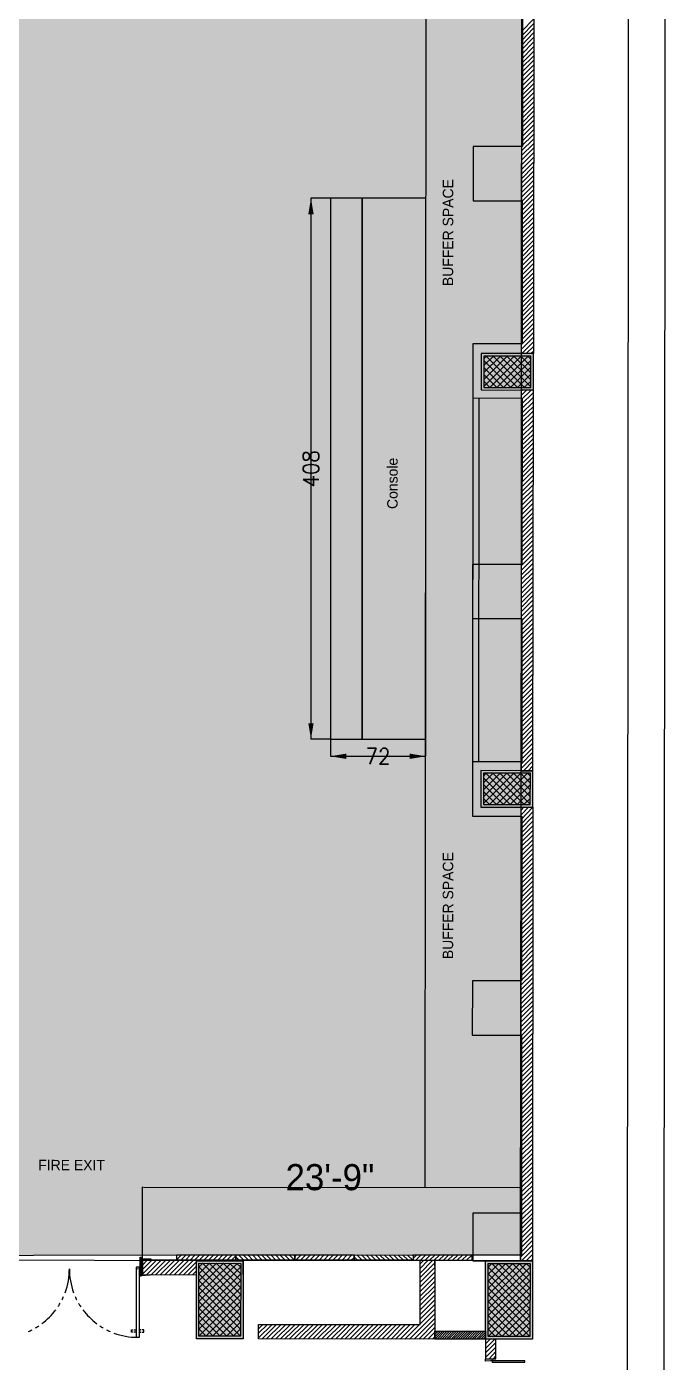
# Model space of a CAD drawing. Header units: millimetres. Extents: x -957 to 3394, y -3 to 3008.
# Drawn here: x 2911 to 3394, y 873 to 1880 of the extents above; entities that cross this region are included whole.
import ezdxf

# ---------------------------------------------------------------- set-up
doc = ezdxf.new("R2010")
doc.units = ezdxf.units.MM
for name, color, linetype in [('DIMENSION', 7, 'CONTINUOUS'), ('FIRE_SAFETY', 7, 'CONTINUOUS'), ('HATCHES', 7, 'CONTINUOUS'), ('PDF_0', 7, 'CONTINUOUS'), ('PDF_COLUMN', 7, 'CONTINUOUS'), ('PDF_COLUMN_HATCH', 7, 'CONTINUOUS'), ('PDF_DOOR', 7, 'CONTINUOUS'), ('PDF_ELEVATION_4_MID_03', 7, 'CONTINUOUS'), ('PDF_FRAMING-COLUMN', 7, 'CONTINUOUS'), ('PDF_FRAMING-COLUMN_HATCH', 7, 'CONTINUOUS'), ('PDF_HATCH', 7, 'CONTINUOUS'), ('PDF_HATCH_-_AAC', 7, 'CONTINUOUS'), ('PDF_HATCH_-_WALL', 7, 'CONTINUOUS'), ('PDF_I-DOOR', 7, 'CONTINUOUS'), ('PDF_I-DOOR-OPEN', 7, 'CONTINUOUS'), ('PDF_I-FURN-FIXD', 7, 'CONTINUOUS'), ('PDF_ID_LAYER', 7, 'CONTINUOUS'), ('PDF_SHREM-CAD_6_CABLE', 7, 'CONTINUOUS'), ('PDF_SHREM_ACOUSTIC_WALL', 7, 'CONTINUOUS'), ('PDF_SHREM_COLUMN_INSULATIO', 7, 'CONTINUOUS'), ('PDF_SHREM_COMMENTS', 7, 'CONTINUOUS'), ('PDF_TEMPLATE', 7, 'CONTINUOUS'), ('PDF_TEXT', 7, 'CONTINUOUS'), ('PDF_WALL', 7, 'CONTINUOUS'), ('TOIFA', 7, 'CONTINUOUS')]:
    doc.layers.add(name, color=color, linetype=linetype)
doc.styles.add('PDF_ARIAL', font='PDF_ARIAL')
doc.styles.get("Standard").update_dxf_attribs({"font": 'STANDARD'})
doc.dimstyles.get("Standard").update_dxf_attribs({"dimscale": 4, "dimtxt": 3, "dimasz": 3, "dimexe": 0, "dimexo": 0, "dimgap": 0.09, "dimtad": 0, "dimtoh": 1, "dimdec": 0, "dimdsep": 46, "dimtxsty": 'STANDARD', "dimcen": 0.09, "dimclrd": 256, "dimclre": 256, "dimclrt": 256, "dimadec": 0, "dimazin": 0, "dimtfac": 1, "dimtdec": 4, "dimtofl": 0, "dimtmove": 0, "dimatfit": 3, "dimfxl": 1, "dimtolj": 1, "dimtzin": 0, "dimarcsym": 0})

# ---------------------------------------------------------------- blocks, each defined once
blk = doc.blocks.new('*D22')
at = {"layer": 'DIMENSION', "linetype": 'ByBlock', "lineweight": -2}
for p, q in [((3140.6, 1342.5), (3140.6, 1329.7)), ((3212.4, 1342.4), (3212.4, 1329.7)), ((3140.6, 1329.7), (3212.4, 1329.7))]:
    blk.add_line(p, q, dxfattribs=at)
for points in [[(3140.6, 1329.7), (3152.6, 1331.7), (3152.6, 1327.7)], [(3212.4, 1329.7), (3200.4, 1327.7), (3200.4, 1331.7)]]:
    blk.add_solid(points, dxfattribs=at)
at = {"layer": 'DIMENSION', "linetype": 'CONTINUOUS', "lineweight": -2, "insert": (3176.5, 1329.7), "char_height": 12, "width": 14.667, "attachment_point": 5, "rotation": 359.948}
blk.add_mtext('72', dxfattribs=at)
blk = doc.blocks.new('*D23')
at = {"layer": 'DIMENSION', "linetype": 'ByBlock', "lineweight": -2}
for p, q in [((3125.9, 1750.5), (3125.9, 1342.5)), ((3140.6, 1750.5), (3125.9, 1750.5)), ((3140.6, 1342.5), (3125.9, 1342.5))]:
    blk.add_line(p, q, dxfattribs=at)
for points in [[(3125.9, 1750.5), (3127.9, 1738.5), (3123.9, 1738.5)], [(3125.9, 1342.5), (3123.9, 1354.5), (3127.9, 1354.5)]]:
    blk.add_solid(points, dxfattribs=at)
at = {"layer": 'DIMENSION', "linetype": 'CONTINUOUS', "lineweight": -2, "insert": (3125.9, 1546.5), "char_height": 12, "width": 25.333, "attachment_point": 5, "rotation": 90}
blk.add_mtext('408', dxfattribs=at)

msp = doc.modelspace()

# ---------------------------------------------------------------- hatches: boundary and pattern name
at = {"layer": 'HATCHES'}
msp.add_hatch(color=253, dxfattribs=at).paths.add_polyline_path([(3284.1, 953.4), (3285.1, 2124.7), (712.5, 2126.9), (711.5, 951.7)], flags=0)

# ---------------------------------------------------------------- linework, layer by layer
at = {"layer": 'HATCHES', "color": 253}
msp.add_lwpolyline([(712.5, 2126.9), (3285.1, 2124.7), (3284.1, 953.4), (711.5, 951.7), (712.5, 2126.9)], dxfattribs=at)
at = {"layer": 'PDF_0'}
msp.add_line((3212.1, 1004.5), (3213.1, 2088.5), dxfattribs=at)
msp.add_lwpolyline([(-926.2, 18.2), (-923.6, 2976), (3366.2, 2973.1), (3363.7, 15.4)], close=True, dxfattribs=at)
at = {"layer": 'PDF_0', "color": 7}
for points in [[(3293.7, 1605.9), (3293.7, 1633.5), (3254.4, 1633.5), (3254.4, 1606)], [(3293.4, 1291.3), (3293.4, 1318.8), (3254.1, 1318.9), (3254.1, 1291.3)]]:
    msp.add_lwpolyline(points, close=True, dxfattribs=at)
at = {"layer": 'PDF_0'}
for points in [[(2998.5, 1004.5), (2998.9, 1004.9)], [(2998.7, 949.8), (2998.7, 1004.7)], [(2999.5, 1004.7), (3283.3, 1004.5)], [(3283.9, 1004.3), (3284.3, 1004.7)], [(3284.1, 949.5), (3284.1, 1004.5)]]:
    msp.add_lwpolyline(points, dxfattribs=at)
at = {"layer": 'PDF_0', "color": 7}
for points in [[(3293.7, 1605.9), (3293.7, 1633.5), (3254.4, 1606), (3254.4, 1633.5)], [(3293.4, 1291.3), (3293.4, 1318.8), (3254.1, 1291.3), (3254.1, 1318.9)]]:
    msp.add_solid(points, dxfattribs=at)
at = {"layer": 'PDF_COLUMN'}
for points in [[(3257.7, 949.1), (3293.1, 949.1), (3293.1, 890.1), (3257.7, 890.2)], [(3259.7, 947.2), (3291.2, 947.2), (3291.1, 892.1), (3259.6, 892.1)]]:
    msp.add_lwpolyline(points, close=True, dxfattribs=at)
at = {"layer": 'PDF_COLUMN_HATCH'}
for points in [[(3259.7, 944.4), (3262.5, 947.2)], [(3259.7, 939.1), (3267.7, 947.2)], [(3259.7, 933.9), (3272.9, 947.2)], [(3259.7, 928.7), (3278.2, 947.2)], [(3259.7, 923.5), (3283.4, 947.2)], [(3259.7, 918.3), (3288.6, 947.2)], [(3291.1, 918.3), (3262.3, 947.2)], [(3291.1, 923.5), (3267.5, 947.2)], [(3291.1, 928.7), (3272.7, 947.2)], [(3291.1, 933.9), (3277.9, 947.2)], [(3291.1, 939.1), (3283.1, 947.2)], [(3291.2, 944.3), (3288.3, 947.2)], [(3259.7, 913.1), (3291.2, 944.5)], [(3291.1, 913), (3259.7, 944.5)], [(3259.7, 907.9), (3291.1, 939.3)], [(3291.1, 907.8), (3259.7, 939.3)], [(3259.6, 897.4), (3291.1, 928.9)], [(3259.7, 902.6), (3291.1, 934.1)], [(3291.1, 902.6), (3259.7, 934.1)], [(3291.1, 897.4), (3259.7, 928.9)], [(3259.6, 892.2), (3291.1, 923.6)], [(3291.1, 892.2), (3259.7, 923.7)], [(3286, 892.1), (3259.7, 918.5)], [(3264.8, 892.1), (3291.1, 918.4)], [(3280.8, 892.1), (3259.7, 913.2)], [(3275.6, 892.1), (3259.7, 908)], [(3270, 892.1), (3291.1, 913.2)], [(3275.2, 892.1), (3291.1, 908)], [(3265.1, 892.1), (3259.6, 897.6)], [(3270.3, 892.1), (3259.7, 902.8)], [(3280.4, 892.1), (3291.1, 902.8)], [(3285.6, 892.1), (3291.1, 897.6)], [(3259.9, 892.1), (3259.6, 892.4)], [(3290.8, 892.1), (3291.1, 892.4)]]:
    msp.add_lwpolyline(points, dxfattribs=at)
for points in [[(3257.7, 949.1), (3293.1, 949.1), (3257.7, 890.2), (3293.1, 890.1)], [(3259.7, 947.2), (3291.2, 947.2), (3259.6, 892.1), (3291.1, 892.1)]]:
    msp.add_solid(points, dxfattribs=at)
at = {"layer": 'PDF_DOOR'}
for points in [[(3257.7, 875.4), (3262.6, 875.4), (3262.6, 873.8), (3261.4, 873.8), (3257.7, 873.4)], [(3262.6, 872.7), (3287.2, 872.7), (3287.2, 873.8), (3262.6, 873.8)]]:
    msp.add_lwpolyline(points, close=True, dxfattribs=at)
at = {"layer": 'PDF_ELEVATION_4_MID_03'}
msp.add_lwpolyline([(3252.6, 1599.9), (3252.3, 1325.5)], dxfattribs=at)
at = {"layer": 'PDF_FRAMING-COLUMN'}
for points in [[(3254.4, 1633.5), (3254.4, 1606), (3293.7, 1605.9), (3293.7, 1633.5)], [(3256.3, 1631.5), (3256.3, 1607.9), (3291.7, 1607.9), (3291.7, 1631.5)], [(3254.1, 1318.9), (3254.1, 1291.3), (3293.4, 1291.3), (3293.4, 1318.8)], [(3256.1, 1316.9), (3256.1, 1293.3), (3291.4, 1293.3), (3291.5, 1316.9)], [(3039.4, 949.3), (3074.8, 949.3), (3074.8, 890.3), (3039.4, 890.3)], [(3041.4, 947.4), (3072.9, 947.3), (3072.8, 892.3), (3041.4, 892.3)], [(3257.7, 949.1), (3293.1, 949.1), (3293.1, 890.1), (3257.7, 890.2)], [(3259.7, 947.2), (3291.2, 947.2), (3291.1, 892.1), (3259.6, 892.1)]]:
    msp.add_lwpolyline(points, close=True, dxfattribs=at)
at = {"layer": 'PDF_FRAMING-COLUMN_HATCH'}
for points in [[(3256.3, 1629.5), (3258.4, 1631.5)], [(3256.3, 1624.3), (3263.6, 1631.5)], [(3256.3, 1619.1), (3268.8, 1631.5)], [(3256.3, 1613.8), (3274, 1631.5)], [(3256.3, 1608.6), (3279.2, 1631.5)], [(3256.3, 1628.2), (3276.6, 1607.9)], [(3256.3, 1623), (3271.3, 1607.9)], [(3258.2, 1631.5), (3281.8, 1607.9)], [(3260.8, 1607.9), (3284.5, 1631.5)], [(3263.4, 1631.5), (3287, 1607.9)], [(3266.1, 1607.9), (3289.7, 1631.5)], [(3268.6, 1631.5), (3291.7, 1608.4)], [(3271.3, 1607.9), (3291.7, 1628.3)], [(3273.8, 1631.5), (3291.7, 1613.6)], [(3276.5, 1607.9), (3291.7, 1623.1)], [(3279.1, 1631.5), (3291.7, 1618.8)], [(3284.3, 1631.5), (3291.7, 1624)], [(3289.5, 1631.5), (3291.7, 1629.2)], [(3256.3, 1617.7), (3266.1, 1607.9)], [(3256.3, 1612.5), (3260.9, 1607.9)], [(3281.7, 1607.9), (3291.7, 1617.9)], [(3286.9, 1607.9), (3291.7, 1612.7)], [(3256.1, 1314.8), (3258.1, 1316.9)], [(3256.1, 1309.6), (3263.3, 1316.9)], [(3256.1, 1304.4), (3268.6, 1316.9)], [(3256.1, 1299.2), (3273.8, 1316.9)], [(3256.1, 1294), (3279, 1316.9)], [(3256.1, 1313.5), (3276.3, 1293.3)], [(3257.9, 1316.9), (3281.5, 1293.3)], [(3260.6, 1293.3), (3284.2, 1316.9)], [(3263.1, 1316.9), (3286.7, 1293.3)], [(3265.8, 1293.3), (3289.4, 1316.9)], [(3268.4, 1316.9), (3291.4, 1293.7)], [(3271, 1293.3), (3291.5, 1313.7)], [(3273.6, 1316.9), (3291.5, 1299)], [(3278.8, 1316.9), (3291.5, 1304.2)], [(3284, 1316.9), (3291.5, 1309.4)], [(3289.2, 1316.9), (3291.5, 1314.6)], [(3256.1, 1308.3), (3271.1, 1293.3)], [(3256.1, 1303.1), (3265.9, 1293.3)], [(3276.2, 1293.3), (3291.5, 1308.5)], [(3281.4, 1293.3), (3291.5, 1303.3)], [(3256.1, 1297.9), (3260.6, 1293.3)], [(3286.6, 1293.3), (3291.5, 1298.1)], [(3041.4, 944.5), (3044.2, 947.4)], [(3041.4, 939.3), (3049.4, 947.4)], [(3041.4, 934.1), (3054.7, 947.4)], [(3041.4, 928.9), (3059.9, 947.4)], [(3041.4, 923.7), (3065.1, 947.3)], [(3041.4, 918.5), (3070.3, 947.3)], [(3072.8, 918.4), (3044, 947.4)], [(3072.9, 923.7), (3049.2, 947.4)], [(3072.9, 928.9), (3054.4, 947.4)], [(3072.9, 934.1), (3059.6, 947.4)], [(3072.9, 939.3), (3064.8, 947.3)], [(3072.9, 944.5), (3070, 947.3)], [(3259.7, 944.4), (3262.5, 947.2)], [(3259.7, 939.1), (3267.7, 947.2)], [(3259.7, 933.9), (3272.9, 947.2)], [(3259.7, 928.7), (3278.2, 947.2)], [(3259.7, 923.5), (3283.4, 947.2)], [(3259.7, 918.3), (3288.6, 947.2)], [(3291.1, 918.3), (3262.3, 947.2)], [(3291.1, 923.5), (3267.5, 947.2)], [(3291.1, 928.7), (3272.7, 947.2)], [(3291.1, 933.9), (3277.9, 947.2)], [(3291.1, 939.1), (3283.1, 947.2)], [(3291.2, 944.3), (3288.3, 947.2)], [(3041.4, 913.3), (3072.9, 944.7)], [(3072.8, 913.2), (3041.4, 944.7)], [(3041.4, 908), (3072.9, 939.5)], [(3072.8, 908), (3041.4, 939.5)], [(3259.7, 913.1), (3291.2, 944.5)], [(3291.1, 913), (3259.7, 944.5)], [(3259.7, 907.9), (3291.1, 939.3)], [(3291.1, 907.8), (3259.7, 939.3)], [(3041.4, 902.8), (3072.9, 934.3)], [(3072.8, 902.8), (3041.4, 934.3)], [(3072.8, 897.6), (3041.4, 929.1)], [(3041.4, 897.6), (3072.9, 929)], [(3259.6, 897.4), (3291.1, 928.9)], [(3259.7, 902.6), (3291.1, 934.1)], [(3291.1, 902.6), (3259.7, 934.1)], [(3291.1, 897.4), (3259.7, 928.9)], [(3072.8, 892.4), (3041.4, 923.9)], [(3041.4, 892.4), (3072.9, 923.8)], [(3067.7, 892.3), (3041.4, 918.6)], [(3046.5, 892.3), (3072.8, 918.6)], [(3259.6, 892.2), (3291.1, 923.6)], [(3291.1, 892.2), (3259.7, 923.7)], [(3286, 892.1), (3259.7, 918.5)], [(3264.8, 892.1), (3291.1, 918.4)], [(3062.5, 892.3), (3041.4, 913.4)], [(3057.3, 892.3), (3041.4, 908.2)], [(3051.7, 892.3), (3072.8, 913.4)], [(3056.9, 892.3), (3072.8, 908.2)], [(3280.8, 892.1), (3259.7, 913.2)], [(3275.6, 892.1), (3259.7, 908)], [(3270, 892.1), (3291.1, 913.2)], [(3275.2, 892.1), (3291.1, 908)], [(3052.1, 892.3), (3041.4, 903)], [(3046.8, 892.3), (3041.4, 897.8)], [(3062.1, 892.3), (3072.8, 903)], [(3067.3, 892.3), (3072.8, 897.8)], [(3265.1, 892.1), (3259.6, 897.6)], [(3270.3, 892.1), (3259.7, 902.8)], [(3280.4, 892.1), (3291.1, 902.8)], [(3285.6, 892.1), (3291.1, 897.6)], [(3041.6, 892.3), (3041.4, 892.6)], [(3072.6, 892.3), (3072.8, 892.5)], [(3259.9, 892.1), (3259.6, 892.4)], [(3290.8, 892.1), (3291.1, 892.4)]]:
    msp.add_lwpolyline(points, dxfattribs=at)
for points in [[(3254.4, 1633.5), (3254.4, 1606), (3293.7, 1633.5), (3293.7, 1605.9)], [(3256.3, 1631.5), (3256.3, 1607.9), (3291.7, 1631.5), (3291.7, 1607.9)], [(3254.1, 1318.9), (3254.1, 1291.3), (3293.4, 1318.8), (3293.4, 1291.3)], [(3256.1, 1316.9), (3256.1, 1293.3), (3291.5, 1316.9), (3291.4, 1293.3)], [(3039.4, 949.3), (3074.8, 949.3), (3039.4, 890.3), (3074.8, 890.3)], [(3041.4, 947.4), (3072.9, 947.3), (3041.4, 892.3), (3072.8, 892.3)], [(3257.7, 949.1), (3293.1, 949.1), (3257.7, 890.2), (3293.1, 890.1)], [(3259.7, 947.2), (3291.2, 947.2), (3259.6, 892.1), (3291.1, 892.1)]]:
    msp.add_solid(points, dxfattribs=at)
at = {"layer": 'PDF_HATCH'}
for points in [[(2998.7, 949.5), (2998.9, 949.8)], [(2998.7, 946), (3002.4, 949.8)], [(2998.7, 942.6), (3005.9, 949.8)], [(2998.7, 939.1), (3009.3, 949.8)], [(3001.8, 938.7), (3012.8, 949.8)], [(3005.3, 938.7), (3016.3, 949.7)], [(3008.7, 938.7), (3019.8, 949.7)], [(3012.2, 938.7), (3023.2, 949.7)], [(3015.7, 938.7), (3026.7, 949.7)], [(3019.2, 938.7), (3030.2, 949.7)], [(3022.7, 938.7), (3033.7, 949.7)], [(3024.7, 953.7), (3024.7, 953.7)], [(3024.7, 950.2), (3028.2, 953.7)], [(3026.1, 938.7), (3037.2, 949.7)], [(3027.7, 949.7), (3031.6, 953.7)], [(3029.6, 938.7), (3039.4, 948.5)], [(3031.2, 949.7), (3035.1, 953.7)], [(3034.7, 949.7), (3038.6, 953.7)], [(3038.1, 949.7), (3042.1, 953.7)], [(3041.6, 949.7), (3045.5, 953.7)], [(3045.1, 949.7), (3049, 953.7)], [(3048.6, 949.7), (3052.5, 953.7)], [(3052, 949.7), (3056, 953.6)], [(3055.5, 949.7), (3059.5, 953.6)], [(3059, 949.7), (3062.9, 953.6)], [(3062.5, 949.7), (3066.4, 953.6)], [(3065.9, 949.7), (3069.2, 953)], [(3071.7, 949.7), (3069.2, 952.2)], [(3075.2, 949.7), (3071.2, 953.6)], [(3078.7, 949.7), (3074.7, 953.6)], [(3082.1, 949.7), (3078.2, 953.6)], [(3085.6, 949.7), (3081.7, 953.6)], [(3089.1, 949.7), (3085.2, 953.6)], [(3092.6, 949.7), (3088.6, 953.6)], [(3096, 949.7), (3092.1, 953.6)], [(3099.5, 949.7), (3095.6, 953.6)], [(3103, 949.7), (3099.1, 953.6)], [(3106.5, 949.7), (3102.5, 953.6)], [(3109.9, 949.7), (3106, 953.6)], [(3113.4, 949.7), (3109.5, 953.6)], [(3113.8, 952.8), (3113, 953.6)], [(3113.8, 952.3), (3115.1, 953.6)], [(3114.6, 949.7), (3118.6, 953.6)], [(3118.1, 949.7), (3122, 953.6)], [(3121.6, 949.7), (3125.5, 953.6)], [(3125, 949.7), (3129, 953.6)], [(3128.5, 949.7), (3132.5, 953.6)], [(3132, 949.6), (3135.9, 953.6)], [(3135.5, 949.6), (3139.4, 953.6)], [(3138.9, 949.6), (3142.9, 953.6)], [(3142.4, 949.6), (3146.4, 953.6)], [(3145.9, 949.6), (3149.8, 953.6)], [(3149.4, 949.6), (3153.3, 953.6)], [(3152.9, 949.6), (3156.8, 953.6)], [(3156.3, 949.6), (3158.4, 951.7)], [(3161, 949.6), (3158.4, 952.3)], [(3164.5, 949.6), (3160.6, 953.6)], [(3168, 949.6), (3164, 953.6)], [(3171.4, 949.6), (3167.5, 953.6)], [(3174.9, 949.6), (3171, 953.5)], [(3178.4, 949.6), (3174.5, 953.5)], [(3181.9, 949.6), (3177.9, 953.5)], [(3185.3, 949.6), (3181.4, 953.5)], [(3188.8, 949.6), (3184.9, 953.5)], [(3192.3, 949.6), (3188.4, 953.5)], [(3195.8, 949.6), (3191.8, 953.5)], [(3199.2, 949.6), (3195.3, 953.5)], [(3202.7, 949.6), (3198.8, 953.5)], [(3202.9, 952.9), (3202.3, 953.5)], [(3202.9, 951), (3205.5, 953.5)], [(3205, 949.6), (3208.9, 953.5)], [(3208.4, 947), (3211, 949.6)], [(3208.4, 943.5), (3214.4, 949.6)], [(3208.4, 940), (3217.9, 949.6)], [(3208.4, 936.6), (3219.4, 947.6)], [(3208.5, 949.6), (3212.4, 953.5)], [(3212, 949.6), (3215.9, 953.5)], [(3215.4, 949.6), (3219.4, 953.5)], [(3218.9, 949.6), (3222.8, 953.5)], [(3222.4, 949.6), (3226.3, 953.5)], [(3225.9, 949.6), (3229.8, 953.5)], [(3229.3, 949.6), (3233.3, 953.5)], [(3232.8, 949.6), (3236.7, 953.5)], [(3236.3, 949.6), (3240.2, 953.5)], [(3239.8, 949.6), (3243.7, 953.5)], [(3243.2, 949.6), (3247.2, 953.5)], [(3246.7, 949.6), (3247.5, 950.3)], [(3033.1, 938.7), (3039.4, 945.1)], [(3036.6, 938.7), (3039.4, 941.6)], [(3208.3, 929.6), (3219.4, 940.6)], [(3208.3, 926.1), (3219.4, 937.1)], [(3208.4, 933.1), (3219.4, 944.1)], [(3208.3, 922.6), (3219.4, 933.6)], [(3208.3, 919.2), (3219.4, 930.2)], [(3208.3, 915.7), (3219.4, 926.7)], [(3208.3, 912.2), (3219.4, 923.2)], [(3208.3, 908.7), (3219.4, 919.7)], [(3200.2, 890.2), (3219.3, 909.3)], [(3208.3, 905.3), (3219.3, 916.3)], [(3208.3, 901.8), (3219.3, 912.8)], [(3086.3, 898), (3089.5, 901.3)], [(3086.3, 894.6), (3093, 901.3)], [(3086.3, 891.1), (3096.5, 901.3)], [(3089, 890.3), (3100, 901.3)], [(3092.4, 890.3), (3103.5, 901.3)], [(3095.9, 890.3), (3106.9, 901.3)], [(3099.4, 890.3), (3110.4, 901.3)], [(3102.9, 890.3), (3113.9, 901.3)], [(3106.3, 890.3), (3117.4, 901.3)], [(3109.8, 890.3), (3120.8, 901.3)], [(3113.3, 890.3), (3124.3, 901.3)], [(3116.8, 890.3), (3127.8, 901.3)], [(3120.2, 890.3), (3131.3, 901.3)], [(3123.7, 890.3), (3134.7, 901.3)], [(3127.2, 890.3), (3138.2, 901.3)], [(3130.7, 890.3), (3141.7, 901.3)], [(3134.1, 890.3), (3145.2, 901.3)], [(3137.6, 890.3), (3148.6, 901.3)], [(3141.1, 890.3), (3152.1, 901.3)], [(3144.6, 890.3), (3155.6, 901.3)], [(3148.1, 890.2), (3159.1, 901.3)], [(3151.5, 890.2), (3162.6, 901.2)], [(3155, 890.2), (3166, 901.2)], [(3158.5, 890.2), (3169.5, 901.2)], [(3162, 890.2), (3173, 901.2)], [(3165.4, 890.2), (3176.5, 901.2)], [(3168.9, 890.2), (3179.9, 901.2)], [(3172.4, 890.2), (3183.4, 901.2)], [(3175.9, 890.2), (3186.9, 901.2)], [(3179.3, 890.2), (3190.4, 901.2)], [(3182.8, 890.2), (3193.8, 901.2)], [(3186.3, 890.2), (3197.3, 901.2)], [(3189.8, 890.2), (3200.8, 901.2)], [(3193.2, 890.2), (3204.3, 901.2)], [(3196.7, 890.2), (3207.7, 901.2)], [(3203.7, 890.2), (3219.3, 905.8)], [(3207.2, 890.2), (3219.3, 902.4)], [(3210.6, 890.2), (3219.3, 898.9)], [(3214.1, 890.2), (3219.3, 895.4)], [(3217.6, 890.2), (3219.3, 891.9)], [(3219.3, 895.3), (3220.1, 896.1)], [(3219.3, 893.6), (3221.8, 896.1)], [(3219.3, 891.9), (3223.6, 896.1)], [(3219.4, 890.2), (3225.3, 896.1)], [(3221.1, 890.2), (3227, 896.1)], [(3222.9, 890.2), (3228.8, 896.1)], [(3224.6, 890.2), (3230.5, 896.1)], [(3226.3, 890.2), (3232.3, 896.1)], [(3228.1, 890.2), (3234, 896.1)], [(3229.8, 890.2), (3235.7, 896.1)], [(3231.6, 890.2), (3237.5, 896.1)], [(3233.3, 890.2), (3239.2, 896.1)], [(3235, 890.2), (3240.9, 896.1)], [(3236.8, 890.2), (3242.7, 896.1)], [(3238.5, 890.2), (3244.4, 896.1)], [(3240.3, 890.2), (3246.2, 896.1)], [(3242, 890.2), (3247.9, 896.1)], [(3243.7, 890.2), (3249.6, 896.1)], [(3245.5, 890.2), (3251.4, 896.1)], [(3247.2, 890.2), (3253.1, 896.1)], [(3248.9, 890.2), (3254.8, 896.1)], [(3250.7, 890.2), (3256.6, 896.1)], [(3252.4, 890.2), (3257.7, 895.4)], [(3254.2, 890.2), (3257.7, 893.7)], [(3255.9, 890.2), (3257.7, 891.9)], [(3257.6, 890.2), (3257.7, 890.2)]]:
    msp.add_lwpolyline(points, dxfattribs=at)
at = {"layer": 'PDF_HATCH_-_AAC'}
for points in [[(3257.7, 886.7), (3261.1, 890.2)], [(3257.7, 883.2), (3264.6, 890.1)], [(3257.7, 879.8), (3265.5, 887.6)], [(3257.7, 876.3), (3265.5, 884.1)], [(3260.3, 875.4), (3265.5, 880.7)], [(3263.7, 875.4), (3265.5, 877.2)]]:
    msp.add_lwpolyline(points, dxfattribs=at)
at = {"layer": 'PDF_HATCH_-_WALL'}
for points in [[(3284.9, 1876.6), (3293.9, 1885.6)], [(3284.9, 1873.1), (3293.9, 1882.1)], [(3284.9, 1869.6), (3293.9, 1878.7)], [(3284.9, 1866.1), (3293.9, 1875.2)], [(3284.9, 1862.7), (3293.9, 1871.7)], [(3284.9, 1859.2), (3293.9, 1868.2)], [(3284.9, 1855.7), (3293.9, 1864.7)], [(3284.8, 1852.2), (3293.9, 1861.3)], [(3284.8, 1848.8), (3293.9, 1857.8)], [(3284.8, 1845.3), (3293.9, 1854.3)], [(3284.8, 1841.8), (3293.9, 1850.8)], [(3284.8, 1838.3), (3293.9, 1847.4)], [(3284.8, 1834.9), (3293.9, 1843.9)], [(3284.8, 1831.4), (3293.9, 1840.4)], [(3284.8, 1827.9), (3293.9, 1836.9)], [(3284.8, 1824.4), (3293.9, 1833.5)], [(3284.8, 1820.9), (3293.9, 1830)], [(3284.8, 1817.5), (3293.9, 1826.5)], [(3284.8, 1814), (3293.9, 1823)], [(3284.8, 1810.5), (3293.9, 1819.6)], [(3284.8, 1807), (3293.9, 1816.1)], [(3284.8, 1803.6), (3293.9, 1812.6)], [(3284.8, 1800.1), (3293.9, 1809.1)], [(3284.8, 1796.6), (3293.9, 1805.7)], [(3284.8, 1793.1), (3293.9, 1802.2)], [(3284.8, 1789.7), (3293.8, 1798.7)], [(3284.8, 1786.2), (3293.8, 1795.2)], [(3284.8, 1782.7), (3293.8, 1791.7)], [(3284.8, 1779.2), (3293.8, 1788.3)], [(3284.8, 1775.8), (3293.8, 1784.8)], [(3284.8, 1772.3), (3293.8, 1781.3)], [(3284.8, 1768.8), (3293.8, 1777.8)], [(3284.8, 1765.3), (3293.8, 1774.4)], [(3284.8, 1761.8), (3293.8, 1770.9)], [(3284.8, 1758.4), (3293.8, 1767.4)], [(3284.8, 1754.9), (3293.8, 1763.9)], [(3284.8, 1751.4), (3293.8, 1760.5)], [(3284.8, 1747.9), (3293.8, 1757)], [(3284.8, 1744.5), (3293.8, 1753.5)], [(3284.7, 1734), (3293.8, 1743.1)], [(3284.8, 1741), (3293.8, 1750)], [(3284.8, 1737.5), (3293.8, 1746.6)], [(3284.7, 1730.6), (3293.8, 1739.6)], [(3284.7, 1727.1), (3293.8, 1736.1)], [(3284.7, 1723.6), (3293.8, 1732.6)], [(3284.7, 1720.1), (3293.8, 1729.2)], [(3284.7, 1716.7), (3293.8, 1725.7)], [(3284.7, 1713.2), (3293.8, 1722.2)], [(3284.7, 1709.7), (3293.8, 1718.7)], [(3284.7, 1706.2), (3293.8, 1715.3)], [(3284.7, 1702.8), (3293.8, 1711.8)], [(3284.7, 1699.3), (3293.8, 1708.3)], [(3284.7, 1695.8), (3293.8, 1704.8)], [(3284.7, 1692.3), (3293.8, 1701.4)], [(3284.7, 1688.8), (3293.8, 1697.9)], [(3284.7, 1685.4), (3293.8, 1694.4)], [(3284.7, 1681.9), (3293.8, 1690.9)], [(3284.7, 1678.4), (3293.8, 1687.5)], [(3284.7, 1674.9), (3293.7, 1684)], [(3284.7, 1671.5), (3293.7, 1680.5)], [(3284.7, 1668), (3293.7, 1677)], [(3284.7, 1664.5), (3293.7, 1673.6)], [(3284.7, 1661), (3293.7, 1670.1)], [(3284.7, 1657.6), (3293.7, 1666.6)], [(3284.7, 1654.1), (3293.7, 1663.1)], [(3284.7, 1650.6), (3293.7, 1659.6)], [(3284.7, 1647.1), (3293.7, 1656.2)], [(3284.7, 1643.7), (3293.7, 1652.7)], [(3284.7, 1640.2), (3293.7, 1649.2)], [(3284.7, 1636.7), (3293.7, 1645.7)], [(3284.9, 1633.5), (3293.7, 1642.3)], [(3288.4, 1633.5), (3293.7, 1638.8)], [(3291.9, 1633.5), (3293.7, 1635.3)], [(3284.6, 1605.4), (3285.2, 1605.9)], [(3284.6, 1601.9), (3288.6, 1605.9)], [(3284.6, 1598.5), (3292.1, 1605.9)], [(3284.6, 1595), (3293.7, 1604)], [(3284.6, 1591.5), (3293.7, 1600.5)], [(3284.6, 1588), (3293.7, 1597.1)], [(3284.6, 1584.6), (3293.7, 1593.6)], [(3284.6, 1581.1), (3293.7, 1590.1)], [(3284.6, 1577.6), (3293.7, 1586.6)], [(3284.6, 1574.1), (3293.7, 1583.2)], [(3284.6, 1570.7), (3293.7, 1579.7)], [(3284.6, 1567.2), (3293.7, 1576.2)], [(3284.6, 1563.7), (3293.7, 1572.7)], [(3284.6, 1560.2), (3293.7, 1569.3)], [(3284.6, 1556.7), (3293.6, 1565.8)], [(3284.6, 1553.3), (3293.6, 1562.3)], [(3284.6, 1549.8), (3293.6, 1558.8)], [(3284.6, 1546.3), (3293.6, 1555.4)], [(3284.6, 1542.8), (3293.6, 1551.9)], [(3284.6, 1539.4), (3293.6, 1548.4)], [(3284.6, 1535.9), (3293.6, 1544.9)], [(3284.6, 1532.4), (3293.6, 1541.5)], [(3284.6, 1528.9), (3293.6, 1538)], [(3284.6, 1525.5), (3293.6, 1534.5)], [(3284.6, 1522), (3293.6, 1531)], [(3284.6, 1518.5), (3293.6, 1527.5)], [(3284.6, 1515), (3293.6, 1524.1)], [(3284.6, 1511.6), (3293.6, 1520.6)], [(3284.6, 1508.1), (3293.6, 1517.1)], [(3284.6, 1504.6), (3293.6, 1513.6)], [(3284.5, 1501.1), (3293.6, 1510.2)], [(3284.5, 1497.6), (3293.6, 1506.7)], [(3284.5, 1494.2), (3293.6, 1503.2)], [(3284.5, 1490.7), (3293.6, 1499.7)], [(3284.5, 1487.2), (3293.6, 1496.3)], [(3284.5, 1483.7), (3293.6, 1492.8)], [(3284.5, 1480.3), (3293.6, 1489.3)], [(3284.5, 1476.8), (3293.6, 1485.8)], [(3284.5, 1473.3), (3293.6, 1482.4)], [(3284.5, 1469.8), (3293.6, 1478.9)], [(3284.5, 1466.4), (3293.6, 1475.4)], [(3284.5, 1462.9), (3293.6, 1471.9)], [(3284.5, 1459.4), (3293.6, 1468.4)], [(3284.5, 1455.9), (3293.6, 1465)], [(3284.5, 1452.5), (3293.6, 1461.5)], [(3284.5, 1449), (3293.6, 1458)], [(3284.5, 1445.5), (3293.6, 1454.5)], [(3284.5, 1442), (3293.6, 1451.1)], [(3284.5, 1438.6), (3293.5, 1447.6)], [(3284.5, 1435.1), (3293.5, 1444.1)], [(3284.5, 1431.6), (3293.5, 1440.6)], [(3284.5, 1428.1), (3293.5, 1437.2)], [(3284.5, 1424.6), (3293.5, 1433.7)], [(3284.5, 1421.2), (3293.5, 1430.2)], [(3284.5, 1417.7), (3293.5, 1426.7)], [(3284.5, 1414.2), (3293.5, 1423.3)], [(3284.5, 1410.7), (3293.5, 1419.8)], [(3284.5, 1407.3), (3293.5, 1416.3)], [(3284.5, 1403.8), (3293.5, 1412.8)], [(3284.5, 1400.3), (3293.5, 1409.3)], [(3284.5, 1396.8), (3293.5, 1405.9)], [(3284.5, 1393.4), (3293.5, 1402.4)], [(3284.4, 1386.4), (3293.5, 1395.4)], [(3284.4, 1382.9), (3293.5, 1392)], [(3284.5, 1389.9), (3293.5, 1398.9)], [(3284.4, 1379.5), (3293.5, 1388.5)], [(3284.4, 1376), (3293.5, 1385)], [(3284.4, 1372.5), (3293.5, 1381.5)], [(3284.4, 1369), (3293.5, 1378.1)], [(3284.4, 1365.5), (3293.5, 1374.6)], [(3284.4, 1362.1), (3293.5, 1371.1)], [(3284.4, 1358.6), (3293.5, 1367.6)], [(3284.4, 1355.1), (3293.5, 1364.2)], [(3284.4, 1351.6), (3293.5, 1360.7)], [(3284.4, 1348.2), (3293.5, 1357.2)], [(3284.4, 1344.7), (3293.5, 1353.7)], [(3284.4, 1341.2), (3293.5, 1350.3)], [(3284.4, 1337.7), (3293.5, 1346.8)], [(3284.4, 1334.3), (3293.5, 1343.3)], [(3284.4, 1330.8), (3293.5, 1339.8)], [(3284.4, 1327.3), (3293.5, 1336.3)], [(3284.4, 1323.8), (3293.4, 1332.9)], [(3284.4, 1320.4), (3293.4, 1329.4)], [(3286.3, 1318.8), (3293.4, 1325.9)], [(3289.8, 1318.8), (3293.4, 1322.4)], [(3293.3, 1318.8), (3293.4, 1319)], [(3284.4, 1289.1), (3286.6, 1291.3)], [(3284.4, 1285.6), (3290.1, 1291.3)], [(3284.4, 1282.1), (3293.4, 1291.2)], [(3284.4, 1278.6), (3293.4, 1287.7)], [(3284.4, 1275.2), (3293.4, 1284.2)], [(3284.4, 1271.7), (3293.4, 1280.7)], [(3284.3, 1268.2), (3293.4, 1277.2)], [(3284.3, 1264.7), (3293.4, 1273.8)], [(3284.3, 1261.3), (3293.4, 1270.3)], [(3284.3, 1257.8), (3293.4, 1266.8)], [(3284.3, 1254.3), (3293.4, 1263.3)], [(3284.3, 1250.8), (3293.4, 1259.9)], [(3284.3, 1247.4), (3293.4, 1256.4)], [(3284.3, 1243.9), (3293.4, 1252.9)], [(3284.3, 1240.4), (3293.4, 1249.4)], [(3284.3, 1236.9), (3293.4, 1246)], [(3284.3, 1233.4), (3293.4, 1242.5)], [(3284.3, 1230), (3293.4, 1239)], [(3284.3, 1226.5), (3293.4, 1235.5)], [(3284.3, 1223), (3293.4, 1232.1)], [(3284.3, 1219.5), (3293.4, 1228.6)], [(3284.3, 1216.1), (3293.4, 1225.1)], [(3284.3, 1212.6), (3293.4, 1221.6)], [(3284.3, 1209.1), (3293.4, 1218.2)], [(3284.3, 1205.6), (3293.3, 1214.7)], [(3284.3, 1202.2), (3293.3, 1211.2)], [(3284.3, 1198.7), (3293.3, 1207.7)], [(3284.3, 1195.2), (3293.3, 1204.2)], [(3284.3, 1191.7), (3293.3, 1200.8)], [(3284.3, 1188.3), (3293.3, 1197.3)], [(3284.3, 1184.8), (3293.3, 1193.8)], [(3284.3, 1181.3), (3293.3, 1190.3)], [(3284.3, 1177.8), (3293.3, 1186.9)], [(3284.3, 1174.3), (3293.3, 1183.4)], [(3284.3, 1170.9), (3293.3, 1179.9)], [(3284.3, 1167.4), (3293.3, 1176.4)], [(3284.3, 1163.9), (3293.3, 1173)], [(3284.3, 1160.4), (3293.3, 1169.5)], [(3284.2, 1150), (3293.3, 1159.1)], [(3284.3, 1157), (3293.3, 1166)], [(3284.3, 1153.5), (3293.3, 1162.5)], [(3284.2, 1146.5), (3293.3, 1155.6)], [(3284.2, 1143.1), (3293.3, 1152.1)], [(3284.2, 1139.6), (3293.3, 1148.6)], [(3284.2, 1136.1), (3293.3, 1145.1)], [(3284.2, 1132.6), (3293.3, 1141.7)], [(3284.2, 1129.2), (3293.3, 1138.2)], [(3284.2, 1125.7), (3293.3, 1134.7)], [(3284.2, 1122.2), (3293.3, 1131.2)], [(3284.2, 1118.7), (3293.3, 1127.8)], [(3284.2, 1115.3), (3293.3, 1124.3)], [(3284.2, 1111.8), (3293.3, 1120.8)], [(3284.2, 1108.3), (3293.3, 1117.3)], [(3284.2, 1104.8), (3293.3, 1113.9)], [(3284.2, 1101.3), (3293.3, 1110.4)], [(3284.2, 1097.9), (3293.3, 1106.9)], [(3284.2, 1094.4), (3293.3, 1103.4)], [(3284.2, 1090.9), (3293.3, 1100)], [(3284.2, 1087.4), (3293.2, 1096.5)], [(3284.2, 1084), (3293.2, 1093)], [(3284.2, 1080.5), (3293.2, 1089.5)], [(3284.2, 1077), (3293.2, 1086.1)], [(3284.2, 1073.5), (3293.2, 1082.6)], [(3284.2, 1070.1), (3293.2, 1079.1)], [(3284.2, 1066.6), (3293.2, 1075.6)], [(3284.2, 1063.1), (3293.2, 1072.1)], [(3284.2, 1059.6), (3293.2, 1068.7)], [(3284.2, 1056.2), (3293.2, 1065.2)], [(3284.2, 1052.7), (3293.2, 1061.7)], [(3284.2, 1049.2), (3293.2, 1058.2)], [(3284.2, 1045.7), (3293.2, 1054.8)], [(3284.2, 1042.2), (3293.2, 1051.3)], [(3284.2, 1038.8), (3293.2, 1047.8)], [(3284.1, 1035.3), (3293.2, 1044.3)], [(3284.1, 1031.8), (3293.2, 1040.9)], [(3284.1, 1028.3), (3293.2, 1037.4)], [(3284.1, 1024.9), (3293.2, 1033.9)], [(3284.1, 1021.4), (3293.2, 1030.4)], [(3284.1, 1017.9), (3293.2, 1027)], [(3284.1, 1014.4), (3293.2, 1023.5)], [(3284.1, 1011), (3293.2, 1020)], [(3284.1, 1007.5), (3293.2, 1016.5)], [(3284.1, 1004), (3293.2, 1013)], [(3284.1, 1000.5), (3293.2, 1009.6)], [(3284.1, 997.1), (3293.2, 1006.1)], [(3284.1, 993.6), (3293.2, 1002.6)], [(3284.1, 990.1), (3293.2, 999.1)], [(3284.1, 986.6), (3293.2, 995.7)], [(3284.1, 983.2), (3293.2, 992.2)], [(3284.1, 979.7), (3293.2, 988.7)], [(3284.1, 976.2), (3293.2, 985.2)], [(3284.1, 972.7), (3293.1, 981.8)], [(3284.1, 969.2), (3293.1, 978.3)], [(3284.1, 965.8), (3293.1, 974.8)], [(3284.1, 962.3), (3293.1, 971.3)], [(3284.1, 958.8), (3293.1, 967.9)], [(3284.1, 955.3), (3293.1, 964.4)], [(3284.1, 951.9), (3293.1, 960.9)], [(3284.8, 949.1), (3293.1, 957.4)], [(3288.3, 949.1), (3293.1, 953.9)], [(3291.8, 949.1), (3293.1, 950.5)]]:
    msp.add_lwpolyline(points, dxfattribs=at)
at = {"layer": 'PDF_I-DOOR'}
msp.add_lwpolyline([(2997.7, 952), (2997.7, 937.7), (2996.9, 937.7), (2997, 952)], close=True, dxfattribs=at)
msp.add_lwpolyline([(2993.9, 944), (2993.9, 891.5), (2996.5, 891.5), (2996.5, 944, 0.414172), (2996.2, 944.4), (2994.3, 944.4, 0.414216)], format="xyb", close=True, dxfattribs=at)
for points in [[(2994.9, 942.8), (2995.6, 943.5)], [(3004.5, 938.7), (2997.7, 938.1), (3004.5, 938.7)], [(2991.8, 895.3), (2990.4, 895.3), (2990.4, 897.1), (2991.8, 897.1)], [(2992.5, 897.1), (2993.9, 897.1), (2993.9, 895.3), (2992.5, 895.3)], [(2997.8, 897.1), (2996.5, 897.1), (2996.5, 895.3), (2997.8, 895.3)], [(2998.6, 895.3), (2999.9, 895.3), (2999.9, 897.1), (2998.6, 897.1)]]:
    msp.add_lwpolyline(points, dxfattribs=at)
at = {"layer": 'PDF_I-DOOR-OPEN'}
msp.add_lwpolyline([(2940.4, 925.1, 0.089834), (2943.6, 943.2, 0.089837), (2946.8, 925.1, 0.089837)], format="xyb", dxfattribs=at)
for centre, start, end in [((2892.1, 943.1), 326.4463, 329.7287), ((2892.1, 943.1), 333.0144, 336.2975), ((2995.1, 943), 203.6064, 206.8856), ((2995.1, 943), 210.1733, 213.4557), ((2892.1, 943.1), 306.7407, 323.1613), ((2995.1, 943), 216.7407, 233.1613), ((2892.1, 943.1), 293.6045, 296.8876), ((2892.1, 943.1), 300.1733, 303.4557), ((2995.1, 943), 236.4463, 239.7287), ((2995.1, 943), 243.0142, 246.299), ((2995.1, 943), 249.5813, 270.1146)]:
    msp.add_arc(centre, 51.5, start, end, dxfattribs=at)
at = {"layer": 'PDF_I-FURN-FIXD'}
msp.add_lwpolyline([(3005, 949.8), (2997.7, 949.8), (2997.7, 950.7), (3005, 950.7)], close=True, dxfattribs=at)
at = {"layer": 'PDF_ID_LAYER'}
for points in [[(3285.5, 1913.9), (3285.4, 1789.6), (3248.2, 1789.6), (3248.2, 1748.7), (3285.3, 1748.7), (3285.3, 1640.7), (3248.1, 1640.8), (3248.1, 1599.9), (3285.2, 1599.8), (3285.1, 1474.4), (3247.9, 1474.4), (3247.9, 1433.5), (3285.1, 1433.5), (3285, 1325.5), (3247.8, 1325.5), (3247.8, 1284.6), (3285, 1284.6), (3284.8, 1160.3), (3247.7, 1160.4), (3247.6, 1119.5), (3284.8, 1119.4), (3284.7, 953.5), (3247.5, 953.5)], [(3248.1, 1599.9), (3247.8, 1325.5)]]:
    msp.add_lwpolyline(points, dxfattribs=at)
for points in [[(3024.7, 953.7), (3069.2, 953.6), (3069.2, 949.7), (3024.7, 949.7)], [(3069.2, 953.6), (3113.8, 953.6), (3113.8, 949.7), (3069.2, 949.7)], [(3158.4, 949.6), (3113.8, 949.7), (3113.8, 953.6), (3158.4, 953.6)], [(3202.9, 949.6), (3158.4, 949.6), (3158.4, 953.6), (3202.9, 953.5)], [(3202.9, 949.6), (3247.5, 949.6), (3247.5, 953.5), (3202.9, 953.5)]]:
    msp.add_lwpolyline(points, close=True, dxfattribs=at)
at = {"layer": 'PDF_SHREM-CAD_6_CABLE', "color": 253}
msp.add_lwpolyline([(712.5, 2126.9), (3285.1, 2124.7), (3284.1, 949.1), (711.5, 951.3)], close=True, dxfattribs=at)
at = {"layer": 'PDF_SHREM_ACOUSTIC_WALL'}
for points in [[(2998.7, 938.8), (3039.4, 938.7), (3039.4, 949.7), (2998.7, 949.8)], [(3219.3, 890.2), (3086.3, 890.3), (3086.3, 901.3), (3208.3, 901.2), (3208.4, 949.6), (3219.4, 949.6)]]:
    msp.add_lwpolyline(points, close=True, dxfattribs=at)
msp.add_lwpolyline([(3074.8, 938.7), (3074.8, 949.7), (3097.3, 949.7)], dxfattribs=at)
at = {"layer": 'PDF_SHREM_COLUMN_INSULATIO'}
msp.add_lwpolyline([(3219.4, 945.2), (3219.4, 949.2)], dxfattribs=at)
at = {"layer": 'PDF_SHREM_COMMENTS'}
msp.add_lwpolyline([(3219.3, 890.2), (3219.3, 896.1), (3257.7, 896.1), (3257.7, 890.2)], close=True, dxfattribs=at)
at = {"layer": 'PDF_TEMPLATE'}
msp.add_lwpolyline([(-954.9, 3008), (3394, 3004.3), (3391.5, -2.9), (-957.4, 0.8)], close=True, dxfattribs=at)
at = {"layer": 'PDF_TEXT'}
msp.add_lwpolyline([(3284.1, 985.1), (3248.1, 985.1), (3248.1, 949.1), (3284.1, 949.1)], close=True, dxfattribs=at)
at = {"layer": 'PDF_WALL'}
for points in [[(3284.7, 1633.5), (3284.9, 1920.6), (3294, 1920.6), (3293.7, 1633.5)], [(3284.6, 1605.9), (3284.4, 1318.8), (3293.4, 1318.8), (3293.7, 1605.9)], [(3284.1, 949.1), (3284.4, 1291.3), (3293.4, 1291.3), (3293.1, 949.1)], [(3265.5, 875.4), (3265.5, 890.1), (3257.7, 890.2), (3257.7, 875.4)]]:
    msp.add_lwpolyline(points, close=True, dxfattribs=at)
at = {"layer": 'TOIFA'}
for points in [[(3164.6, 1750.5), (3140.6, 1750.5), (3140.6, 1342.5), (3164.6, 1342.5)], [(3212.6, 1750.5), (3164.6, 1750.5), (3164.6, 1342.5), (3212.6, 1342.5)]]:
    msp.add_lwpolyline(points, close=True, dxfattribs=at)

# ---------------------------------------------------------------- texts
at = {"layer": 'FIRE_SAFETY', "attachment_point": 7, "style": 'PDF_ARIAL'}
for s, insert, char_height, width, rotation in [('BUFFER SPACE', (3233.3, 1684.3), 7.866, 76.694, 89.951), ('Console', (3191.4, 1516.2), 7.87, 37.585, 89.951), ('BUFFER SPACE', (3233.3, 1176.7), 7.866, 76.694, 89.951), ('FIRE EXIT', (2920.1, 1017.5), 7.87, 48.726, 359.951)]:
    msp.add_mtext(s, dxfattribs=dict(at, insert=insert, char_height=char_height, width=width, rotation=rotation))
at = {"layer": 'PDF_TEXT', "insert": (3106.7, 1002.2), "char_height": 19.67, "width": 76.475, "attachment_point": 7, "rotation": 359.951, "style": 'PDF_ARIAL'}
msp.add_mtext('23\'-9"', dxfattribs=at)

# ---------------------------------------------------------------- dimensions: what is measured, and where the dimension line sits
at = {"layer": 'DIMENSION'}
dim = msp.add_linear_dim(base=(3125.9, 1342.5), p1=(3140.6, 1750.5), p2=(3140.6, 1342.5), angle=90, dimstyle='Standard', dxfattribs=at)
dim.commit()
dim.dimension.update_dxf_attribs({"geometry": '*D23', "text_midpoint": (3125.9, 1546.5)})
dim = msp.add_aligned_dim(p1=(3140.6, 1342.5), p2=(3212.4, 1342.4), distance=-12.7, dimstyle='Standard', dxfattribs=at)
dim.commit()
dim.dimension.update_dxf_attribs({"geometry": '*D22', "text_midpoint": (3176.5, 1329.7)})

doc.saveas('drawing.dxf')
